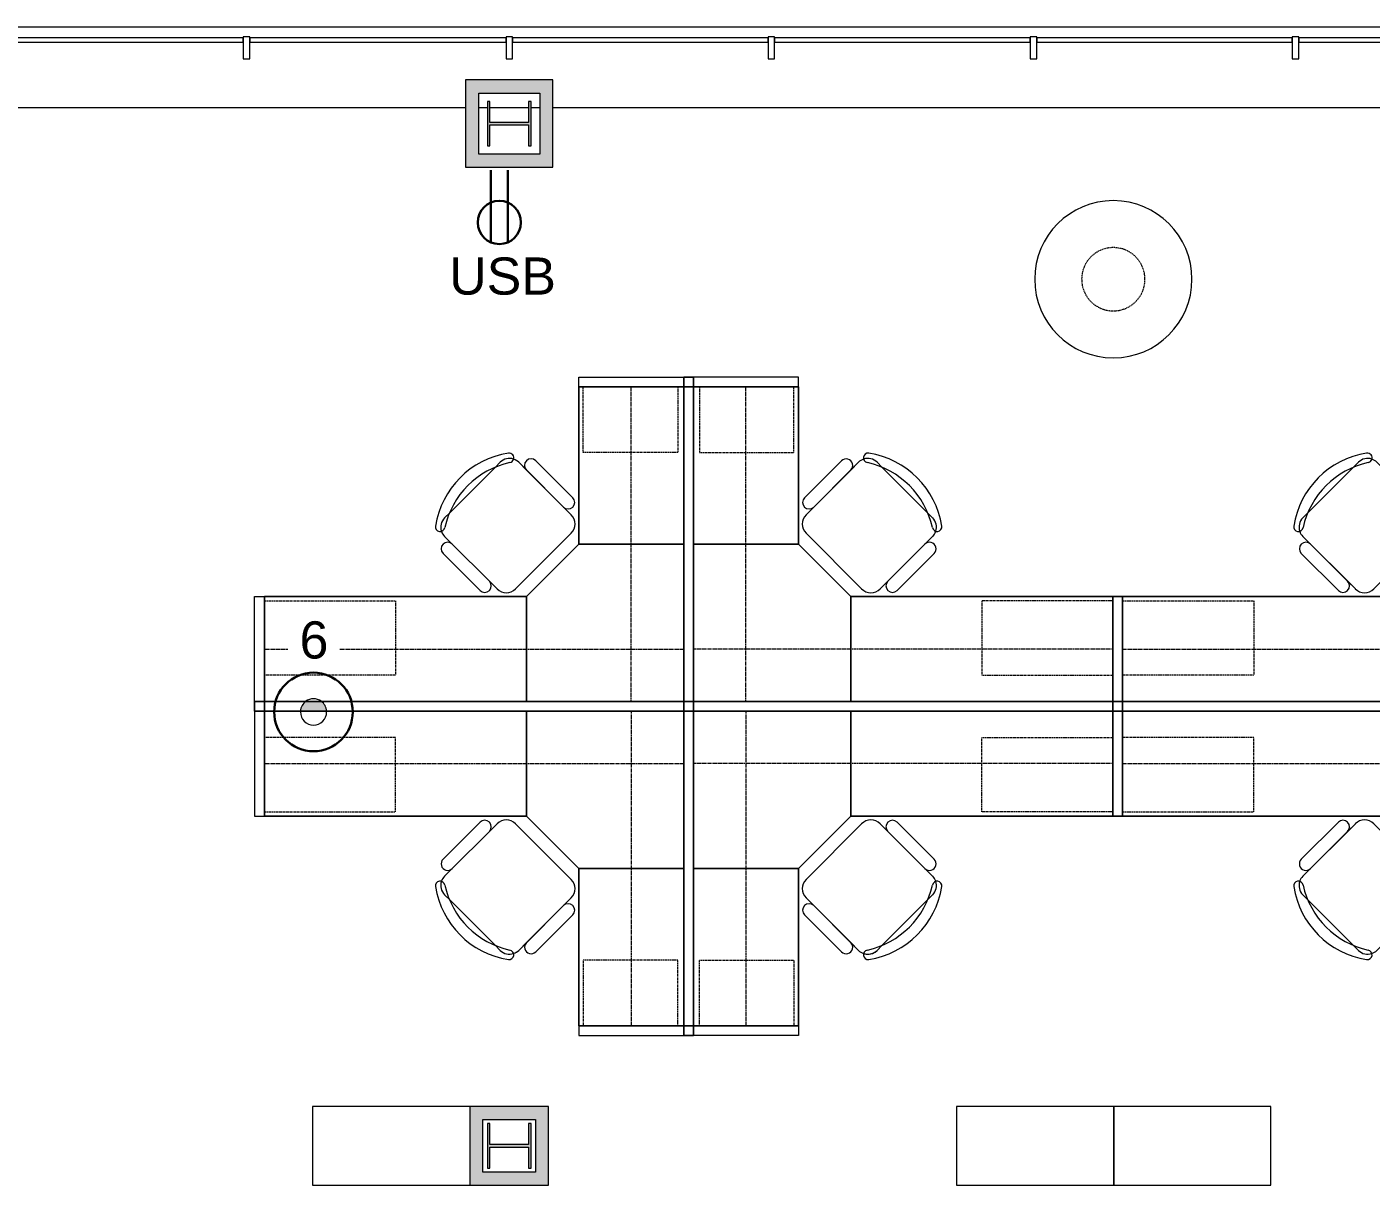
# Model space of a CAD drawing. Header units: inches. Extents: x -1180 to 2011, y -268 to 2143.
# Drawn here: x 552.5 to 860.3, y 1877.4 to 2142.6 of the extents above; entities that cross this region are included whole.
import ezdxf

# ---------------------------------------------------------------- set-up
doc = ezdxf.new("R2010")
doc.units = ezdxf.units.IN
doc.header["$MEASUREMENT"] = 0
for name, pattern in [('Hidden', [0.28125, 0.1875, -0.09375]), ('Hidden2', [0.140625, 0.09375, -0.046875]), ('Steelcase Hidden Line', [0.117188, 0.078125, -0.039062])]:
    doc.linetypes.add(name, pattern=pattern)
for name, color, linetype, lineweight in [('A-ANNO-NOTE', 131, 'Continuous', 13), ('A-DETL-GENF', 92, 'Continuous', 9), ('A-GLAZ-CURT', 52, 'Continuous', 9), ('A-GLAZ-CWMG', 51, 'Continuous', 13), ('A-WALL', 113, 'Continuous', 13), ('A-WALL-PATT', 111, 'Continuous', 13), ('E-ELEC-FIXT', 91, 'Continuous', 9), ('I-FURN', 30, 'Continuous', 9), ('I-FURN-PNLS', 30, 'Continuous', 9), ('I-WALL', 2, 'Continuous', 13), ('S-COLS', 52, 'Continuous', 13)]:
    doc.layers.add(name, color=color, linetype=linetype, lineweight=lineweight)
doc.styles.add('Swis721 Lt BT', font='swissl.ttf', dxfattribs={"height": 8.514638})

# ---------------------------------------------------------------- blocks, each defined once
blk = doc.blocks.new('HP-Bearing Pile-Column - HP10X57-5580024-6TH FLOOR POWER _ SIGNAL')
at = {"layer": 'S-COLS', "lineweight": 9}
blk.add_hatch(color=7, dxfattribs=at).paths.add_polyline_path([(-5.1, 5), (-5.1, 4.435), (-0.2825, 4.435), (-0.2825, -4.435), (-5.1, -4.435), (-5.1, -5), (5.1, -5), (5.1, -4.435), (0.2825, -4.435), (0.2825, 4.435), (5.1, 4.435), (5.1, 5), (-4.9623, 5)], flags=0)
at = {"layer": 'S-COLS', "color": 8, "lineweight": 20}
for p, q in [((5.1, 5), (-5.1, 5)), ((-5.1, 5), (-5.1, 4.435)), ((-5.1, 4.435), (-0.2825, 4.435)), ((-0.2825, 4.435), (-0.2825, -4.435)), ((0.2825, -4.435), (0.2825, 4.435)), ((0.2825, 4.435), (5.1, 4.435)), ((5.1, 4.435), (5.1, 5)), ((-0.2825, -4.435), (-5.1, -4.435)), ((-5.1, -4.435), (-5.1, -5)), ((-5.1, -5), (5.1, -5)), ((5.1, -4.435), (0.2825, -4.435)), ((5.1, -5), (5.1, -4.435))]:
    blk.add_line(p, q, dxfattribs=at)
blk = doc.blocks.new('System Panel - Glazed-4980337-6TH FLOOR POWER _ SIGNAL')
at = {"layer": 'A-GLAZ-CURT', "lineweight": 13}
for p, q in [((29.25, 1.75), (-29.25, 1.75)), ((-29.25, 1.75), (-29.25, 0.75)), ((-29.25, 0.75), (29.25, 0.75)), ((29.25, 0.75), (29.25, 1.75))]:
    blk.add_line(p, q, dxfattribs=at)
blk = doc.blocks.new('System Panel - Glazed-4980343-6TH FLOOR POWER _ SIGNAL')
at = {"layer": 'A-GLAZ-CURT', "lineweight": 13}
for p, q in [((29.34, 1.75), (-29.34, 1.75)), ((-29.34, 1.75), (-29.34, 0.75)), ((-29.34, 0.75), (29.34, 0.75)), ((29.34, 0.75), (29.34, 1.75))]:
    blk.add_line(p, q, dxfattribs=at)
blk = doc.blocks.new('Rectangular Mullion - 1_5_ x 2_5_ rectangular-4980335-6TH FLOOR POWER _ SIGNAL')
at = {"layer": 'A-GLAZ-CWMG', "lineweight": 20}
for p, q in [((-0.75, 3), (0.75, 3)), ((-0.75, -2), (-0.75, 3)), ((0.75, 3), (0.75, -2)), ((0.75, -2), (-0.75, -2))]:
    blk.add_line(p, q, dxfattribs=at)
blk = doc.blocks.new('F-Workstation - Generic Typical - F-Workstation - Generic Typical-V107-6TH FLOOR POWER _ SIGNAL')
at = {"layer": 'I-FURN'}
for p, q in [((25.76, -38.49), (38.49, -25.76)), ((38.49, -25.76), (25.76, -38.49)), ((25.76, -38.49), (38.49, -25.76)), ((42.73, -25.76), (54.75, -37.78)), ((44.5, -27.53), (42.73, -25.76)), ((42.73, -25.76), (44.5, -27.53)), ((44.5, -27.53), (52.98, -36.01)), ((52.98, -36.01), (44.5, -27.53)), ((52.98, -36.01), (44.5, -27.53)), ((44.5, -27.53), (52.98, -36.01)), ((46.62, -25.4), (55.1, -33.89)), ((55.1, -33.89), (46.62, -25.4)), ((46.62, -25.4), (55.1, -33.89)), ((54.75, -37.78), (52.98, -36.01)), ((52.98, -36.01), (54.75, -37.78)), ((37.78, -54.75), (25.76, -42.73)), ((25.76, -42.73), (27.53, -44.5)), ((27.53, -44.5), (25.76, -42.73)), ((53.57, -43.2), (54.75, -42.02)), ((54.75, -42.02), (53.57, -43.2)), ((36.01, -52.98), (27.53, -44.5)), ((27.53, -44.5), (36.01, -52.98)), ((27.53, -44.5), (36.01, -52.98)), ((36.01, -52.98), (27.53, -44.5)), ((53.65, -43.12), (43.12, -53.65)), ((43.2, -53.57), (53.57, -43.2)), ((53.57, -43.2), (43.2, -53.57)), ((33.89, -55.1), (25.4, -46.62)), ((25.4, -46.62), (33.89, -55.1)), ((33.89, -55.1), (25.4, -46.62)), ((36.01, -52.98), (37.78, -54.75)), ((37.78, -54.75), (36.01, -52.98)), ((42.02, -54.75), (43.2, -53.57)), ((43.2, -53.57), (42.02, -54.75))]:
    blk.add_line(p, q, dxfattribs=at)
for centre, radius, start, end in [((40.61, -27.88), 3, 45, 135), ((40.61, -27.88), 3, 45, 135), ((40.61, -27.88), 3, 45, 135), ((45.56, -26.46), 1.5, 45, 225), ((45.56, -26.46), 1.5, 45, 225), ((45.56, -26.46), 1.5, 45, 225), ((54.04, -34.95), 1.5, 225, 45), ((54.04, -34.95), 1.5, 225, 45), ((54.04, -34.95), 1.5, 225, 45), ((27.88, -40.61), 3, 135, 225), ((27.88, -40.61), 3, 135, 225), ((27.88, -40.61), 3, 135, 225), ((35.53, -35.53), 19.64, 282.5758, 347.4242), ((35.53, -35.53), 19.64, 282.5758, 347.4242), ((35.53, -35.53), 19.64, 282.5758, 347.4242), ((55.77, -39.97), 1.08, 351.1745, 171.1745), ((55.77, -39.97), 1.08, 351.1745, 171.1745), ((55.77, -39.97), 1.08, 351.1745, 171.1745), ((52.63, -39.9), 3, 18.7164, 45), ((52.63, -39.9), 3, 18.6047, 45), ((52.63, -39.9), 3, 18.6047, 45), ((52.63, -39.9), 3, 315, 18.6047), ((52.63, -39.9), 3, 315, 18.6047), ((37.07, -37.07), 20, 278.8255, 351.1745), ((37.07, -37.07), 20, 278.8255, 351.1745), ((37.07, -37.07), 20, 278.8255, 351.1745), ((26.46, -45.56), 1.5, 45, 225), ((26.46, -45.56), 1.5, 45, 225), ((26.46, -45.56), 1.5, 45, 225), ((34.95, -54.04), 1.5, 225, 45), ((34.95, -54.04), 1.5, 225, 45), ((34.95, -54.04), 1.5, 225, 45), ((39.9, -52.63), 3, 225, 251.2836), ((39.9, -52.63), 3, 225, 251.3953), ((39.9, -52.63), 3, 225, 251.3953), ((39.97, -55.77), 1.08, 98.8255, 278.8255), ((39.97, -55.77), 1.08, 98.8255, 278.8255), ((39.97, -55.77), 1.08, 98.8255, 278.8255), ((39.9, -52.63), 3, 251.3953, 315), ((39.9, -52.63), 3, 251.3953, 315)]:
    blk.add_arc(centre, radius, start, end, dxfattribs=at)
at = {"layer": 'I-FURN-PNLS'}
for p, q in [((-2.25, 2.25), (-2.25, 0)), ((0, 2.25), (-2.25, 2.25)), ((-2.25, 0), (0, 0)), ((0, 0), (-2.25, 0)), ((-2.25, 0), (-2.25, -96)), ((0, 0), (0, 2.25)), ((72, 2.25), (0, 2.25)), ((0, 2.25), (0, 0)), ((0, 0), (72, 0)), ((0, -96), (0, 0)), ((0, 0), (0, -36)), ((36, 0), (0, 0)), ((0, 0), (0, -36)), ((36, 0), (0, 0)), ((0, 0), (36, 0)), ((0, -36), (0, 0)), ((72, 0), (36, 0)), ((36, 0), (36, -24)), ((36, -24), (36, 0)), ((36, -24), (36, 0)), ((36, 0), (36, -24)), ((72, 0), (36, 0)), ((36, 0), (36, -24)), ((36, -24), (36, 0)), ((36, 0), (72, 0)), ((72, 2.25), (72, 0)), ((74.25, 2.25), (72, 2.25)), ((72, 0), (72, 2.25)), ((72, -24), (72, 0)), ((72, 0), (74.25, 0)), ((74.25, 0), (72, 0)), ((72, 0), (72, -24)), ((72, -24), (72, 0)), ((72, 0), (72, -24)), ((74.25, 0), (74.25, 2.25)), ((74.25, -24), (74.25, 0)), ((24, -36), (36, -24)), ((24, -36), (36, -24)), ((36, -24), (24, -36)), ((36, -24), (72, -24)), ((36, -24), (72, -24)), ((72, -24), (36, -24)), ((57, -24), (72, -24)), ((72, -24), (74.25, -24)), ((24, -36), (0, -36)), ((0, -36), (0, -96)), ((0, -36), (24, -36)), ((0, -36), (24, -36)), ((24, -36), (0, -36)), ((24, -36), (0, -36)), ((0, -36), (0, -96)), ((0, -96), (0, -36)), ((0, -36), (24, -36)), ((24, -96), (24, -36)), ((24, -96), (24, -36)), ((24, -36), (24, -96)), ((24, -96), (24, -66)), ((-2.25, -96), (-2.25, -98.25)), ((0, -96), (-2.25, -96)), ((-2.25, -96), (0, -96)), ((-2.25, -98.25), (0, -98.25)), ((0, -96), (24, -96)), ((0, -98.25), (0, -96)), ((24, -96), (0, -96)), ((0, -96), (0, -98.25)), ((0, -96), (24, -96)), ((24, -96), (0, -96)), ((0, -98.25), (24, -98.25)), ((24, -98.25), (24, -96))]:
    blk.add_line(p, q, dxfattribs=at)
at = {"layer": 'I-FURN-PNLS', "linetype": 'Hidden'}
for p, q in [((12, -96), (12, 0)), ((0, -12), (72, -12))]:
    blk.add_line(p, q, dxfattribs=at)
at = {"layer": 'I-FURN-PNLS', "linetype": 'Hidden2'}
for p, q in [((57, -1.37), (57, -23)), ((72, -1.37), (57, -1.37)), ((72, -23), (72, -1.37)), ((57, -23), (72, -23)), ((23, -66), (6, -66)), ((6, -66), (6, -96)), ((23, -96), (23, -66)), ((6, -96), (23, -96))]:
    blk.add_line(p, q, dxfattribs=at)
blk = doc.blocks.new('F-Workstation - Generic Typical - F-Workstation - Generic Typical-V108-6TH FLOOR POWER _ SIGNAL')
at = {"layer": 'I-FURN'}
for p, q in [((33.89, 55.1), (25.4, 46.62)), ((33.89, 55.1), (25.4, 46.62)), ((25.4, 46.62), (33.89, 55.1)), ((37.78, 54.75), (25.76, 42.73)), ((27.53, 44.5), (36.01, 52.98)), ((36.01, 52.98), (27.53, 44.5)), ((36.01, 52.98), (27.53, 44.5)), ((27.53, 44.5), (36.01, 52.98)), ((37.78, 54.75), (36.01, 52.98)), ((36.01, 52.98), (37.78, 54.75)), ((43.2, 53.57), (42.02, 54.75)), ((42.02, 54.75), (43.2, 53.57)), ((53.65, 43.12), (43.12, 53.65)), ((53.57, 43.2), (43.2, 53.57)), ((43.2, 53.57), (53.57, 43.2)), ((27.53, 44.5), (25.76, 42.73)), ((25.76, 42.73), (27.53, 44.5)), ((54.75, 42.02), (53.57, 43.2)), ((53.57, 43.2), (54.75, 42.02)), ((25.76, 38.49), (38.49, 25.76)), ((25.76, 38.49), (38.49, 25.76)), ((38.49, 25.76), (25.76, 38.49)), ((42.73, 25.76), (54.75, 37.78)), ((52.98, 36.01), (54.75, 37.78)), ((54.75, 37.78), (52.98, 36.01)), ((52.98, 36.01), (44.5, 27.53)), ((44.5, 27.53), (52.98, 36.01)), ((44.5, 27.53), (52.98, 36.01)), ((52.98, 36.01), (44.5, 27.53)), ((46.62, 25.4), (55.1, 33.89)), ((46.62, 25.4), (55.1, 33.89)), ((55.1, 33.89), (46.62, 25.4)), ((42.73, 25.76), (44.5, 27.53)), ((44.5, 27.53), (42.73, 25.76))]:
    blk.add_line(p, q, dxfattribs=at)
for centre, radius, start, end in [((34.95, 54.04), 1.5, 315, 135), ((34.95, 54.04), 1.5, 315, 135), ((34.95, 54.04), 1.5, 315, 135), ((39.9, 52.63), 3, 108.7164, 135), ((39.9, 52.63), 3, 108.6047, 135), ((39.9, 52.63), 3, 108.6047, 135), ((39.97, 55.77), 1.08, 81.1745, 261.1745), ((39.97, 55.77), 1.08, 81.1745, 261.1745), ((39.97, 55.77), 1.08, 81.1745, 261.1745), ((39.9, 52.63), 3, 45, 108.6047), ((39.9, 52.63), 3, 45, 108.6047), ((37.07, 37.07), 20, 8.8255, 81.1745), ((37.07, 37.07), 20, 8.8255, 81.1745), ((37.07, 37.07), 20, 8.8255, 81.1745), ((35.53, 35.53), 19.64, 12.5758, 77.4242), ((35.53, 35.53), 19.64, 12.5758, 77.4242), ((35.53, 35.53), 19.64, 12.5758, 77.4242), ((26.46, 45.56), 1.5, 135, 315), ((26.46, 45.56), 1.5, 135, 315), ((26.46, 45.56), 1.5, 135, 315), ((27.88, 40.61), 3, 135, 225), ((27.88, 40.61), 3, 135, 225), ((27.88, 40.61), 3, 135, 225), ((55.77, 39.97), 1.08, 188.8255, 8.8255), ((55.77, 39.97), 1.08, 188.8255, 8.8255), ((55.77, 39.97), 1.08, 188.8255, 8.8255), ((52.63, 39.9), 3, 341.3953, 45), ((52.63, 39.9), 3, 360, 45), ((52.63, 39.9), 3, 315, 341.2836), ((52.63, 39.9), 3, 315, 341.3953), ((52.63, 39.9), 3, 315, 341.3953), ((52.63, 39.9), 3, 341.3953, 345), ((52.63, 39.9), 3, 345, 360), ((54.04, 34.95), 1.5, 315, 135), ((54.04, 34.95), 1.5, 315, 135), ((54.04, 34.95), 1.5, 315, 135), ((40.61, 27.88), 3, 225, 315), ((40.61, 27.88), 3, 225, 315), ((40.61, 27.88), 3, 225, 315), ((45.56, 26.46), 1.5, 135, 315), ((45.56, 26.46), 1.5, 135, 315), ((45.56, 26.46), 1.5, 135, 315)]:
    blk.add_arc(centre, radius, start, end, dxfattribs=at)
at = {"layer": 'I-FURN-PNLS'}
for p, q in [((-2.25, 96), (-2.25, 98.25)), ((-2.25, 98.25), (0, 98.25)), ((0, 96), (-2.25, 96)), ((-2.25, 96), (0, 96)), ((-2.25, 0), (-2.25, 96)), ((0, 98.25), (0, 96)), ((0, 96), (0, 98.25)), ((0, 98.25), (24, 98.25)), ((0, 36), (0, 96)), ((0, 96), (24, 96)), ((0, 96), (0, 0)), ((24, 96), (0, 96)), ((24, 96), (0, 96)), ((0, 96), (0, 36)), ((0, 36), (0, 96)), ((0, 96), (24, 96)), ((24, 98.25), (24, 96)), ((24, 96), (24, 36)), ((24, 96), (24, 66)), ((24, 36), (24, 96)), ((24, 96), (24, 36)), ((24, 36), (0, 36)), ((0, 0), (0, 36)), ((0, 36), (24, 36)), ((24, 36), (0, 36)), ((0, 36), (0, 0)), ((0, 0), (0, 36)), ((0, 36), (24, 36)), ((0, 36), (24, 36)), ((24, 36), (0, 36)), ((24, 36), (36, 24)), ((36, 24), (24, 36)), ((24, 36), (36, 24)), ((36, 0), (36, 24)), ((36, 24), (72, 24)), ((36, 24), (36, 0)), ((36, 0), (36, 24)), ((36, 24), (36, 0)), ((72, 24), (36, 24)), ((36, 24), (36, 0)), ((36, 0), (36, 24)), ((36, 24), (72, 24)), ((57, 24), (72, 24)), ((72, 24), (72, 0)), ((72, 24), (74.25, 24)), ((72, 0), (72, 24)), ((72, 0), (72, 24)), ((72, 24), (72, 0)), ((74.25, 24), (74.25, 0)), ((-2.25, -2.25), (-2.25, 0)), ((-2.25, 0), (0, 0)), ((0, 0), (-2.25, 0)), ((0, -2.25), (-2.25, -2.25)), ((0, 0), (0, -2.25)), ((0, -2.25), (0, 0)), ((0, 0), (72, 0)), ((36, 0), (0, 0)), ((0, 0), (36, 0)), ((36, 0), (0, 0)), ((72, -2.25), (0, -2.25)), ((72, 0), (36, 0)), ((36, 0), (72, 0)), ((72, 0), (36, 0)), ((72, -2.25), (72, 0)), ((72, 0), (74.25, 0)), ((72, 0), (72, -2.25)), ((74.25, 0), (72, 0)), ((74.25, -2.25), (72, -2.25)), ((74.25, 0), (74.25, -2.25))]:
    blk.add_line(p, q, dxfattribs=at)
at = {"layer": 'I-FURN-PNLS', "linetype": 'Hidden2'}
for p, q in [((6, 96), (23, 96)), ((6, 66), (6, 96)), ((23, 96), (23, 66)), ((23, 66), (6, 66)), ((57, 1.37), (57, 23)), ((57, 23), (72, 23)), ((72, 23), (72, 1.37)), ((72, 1.37), (57, 1.37))]:
    blk.add_line(p, q, dxfattribs=at)
at = {"layer": 'I-FURN-PNLS', "linetype": 'Hidden'}
for p, q in [((12, 96), (12, 0)), ((0, 12), (72, 12))]:
    blk.add_line(p, q, dxfattribs=at)
blk = doc.blocks.new('F-Workstation - Generic Typical - F-Workstation - Generic Typical-V105-6TH FLOOR POWER _ SIGNAL')
at = {"layer": 'I-FURN'}
for p, q in [((33.89, 55.1), (25.4, 46.62)), ((33.89, 55.1), (25.4, 46.62)), ((25.4, 46.62), (33.89, 55.1)), ((37.78, 54.75), (25.76, 42.73)), ((27.53, 44.5), (36.01, 52.98)), ((36.01, 52.98), (27.53, 44.5)), ((36.01, 52.98), (27.53, 44.5)), ((27.53, 44.5), (36.01, 52.98)), ((37.78, 54.75), (36.01, 52.98)), ((36.01, 52.98), (37.78, 54.75)), ((43.2, 53.57), (42.02, 54.75)), ((42.02, 54.75), (43.2, 53.57)), ((53.65, 43.12), (43.12, 53.65)), ((53.57, 43.2), (43.2, 53.57)), ((43.2, 53.57), (53.57, 43.2)), ((27.53, 44.5), (25.76, 42.73)), ((25.76, 42.73), (27.53, 44.5)), ((54.75, 42.02), (53.57, 43.2)), ((53.57, 43.2), (54.75, 42.02)), ((25.76, 38.49), (38.49, 25.76)), ((25.76, 38.49), (38.49, 25.76)), ((38.49, 25.76), (25.76, 38.49)), ((42.73, 25.76), (54.75, 37.78)), ((52.98, 36.01), (54.75, 37.78)), ((54.75, 37.78), (52.98, 36.01)), ((52.98, 36.01), (44.5, 27.53)), ((44.5, 27.53), (52.98, 36.01)), ((44.5, 27.53), (52.98, 36.01)), ((52.98, 36.01), (44.5, 27.53)), ((46.62, 25.4), (55.1, 33.89)), ((46.62, 25.4), (55.1, 33.89)), ((55.1, 33.89), (46.62, 25.4)), ((42.73, 25.76), (44.5, 27.53)), ((44.5, 27.53), (42.73, 25.76))]:
    blk.add_line(p, q, dxfattribs=at)
for centre, radius, start, end in [((34.95, 54.04), 1.5, 315, 135), ((34.95, 54.04), 1.5, 315, 135), ((34.95, 54.04), 1.5, 315, 135), ((39.9, 52.63), 3, 108.7164, 135), ((39.9, 52.63), 3, 108.6047, 135), ((39.9, 52.63), 3, 108.6047, 135), ((39.97, 55.77), 1.08, 81.1745, 261.1745), ((39.97, 55.77), 1.08, 81.1745, 261.1745), ((39.97, 55.77), 1.08, 81.1745, 261.1745), ((39.9, 52.63), 3, 45, 108.6047), ((39.9, 52.63), 3, 45, 108.6047), ((37.07, 37.07), 20, 8.8255, 81.1745), ((37.07, 37.07), 20, 8.8255, 81.1745), ((37.07, 37.07), 20, 8.8255, 81.1745), ((35.53, 35.53), 19.64, 12.5758, 77.4242), ((35.53, 35.53), 19.64, 12.5758, 77.4242), ((35.53, 35.53), 19.64, 12.5758, 77.4242), ((26.46, 45.56), 1.5, 135, 315), ((26.46, 45.56), 1.5, 135, 315), ((26.46, 45.56), 1.5, 135, 315), ((27.88, 40.61), 3, 135, 225), ((27.88, 40.61), 3, 135, 225), ((27.88, 40.61), 3, 135, 225), ((55.77, 39.97), 1.08, 188.8255, 8.8255), ((55.77, 39.97), 1.08, 188.8255, 8.8255), ((55.77, 39.97), 1.08, 188.8255, 8.8255), ((52.63, 39.9), 3, 341.3953, 45), ((52.63, 39.9), 3, 341.3953, 45), ((52.63, 39.9), 3, 315, 341.2836), ((52.63, 39.9), 3, 315, 341.3953), ((52.63, 39.9), 3, 315, 341.3953), ((54.04, 34.95), 1.5, 315, 135), ((54.04, 34.95), 1.5, 315, 135), ((54.04, 34.95), 1.5, 315, 135), ((40.61, 27.88), 3, 225, 315), ((40.61, 27.88), 3, 225, 315), ((40.61, 27.88), 3, 225, 315), ((45.56, 26.46), 1.5, 135, 315), ((45.56, 26.46), 1.5, 135, 315), ((45.56, 26.46), 1.5, 135, 315)]:
    blk.add_arc(centre, radius, start, end, dxfattribs=at)
at = {"layer": 'I-FURN-PNLS'}
for p, q in [((-2.25, 96), (-2.25, 98.25)), ((-2.25, 98.25), (0, 98.25)), ((0, 96), (-2.25, 96)), ((-2.25, 96), (0, 96)), ((-2.25, 0), (-2.25, 96)), ((0, 98.25), (0, 96)), ((0, 96), (0, 98.25)), ((0, 98.25), (24, 98.25)), ((0, 36), (0, 96)), ((0, 96), (24, 96)), ((0, 96), (0, 0)), ((24, 96), (0, 96)), ((24, 96), (0, 96)), ((0, 96), (0, 36)), ((0, 36), (0, 96)), ((0, 96), (24, 96)), ((24, 98.25), (24, 96)), ((24, 96), (24, 36)), ((24, 96), (24, 66)), ((24, 36), (24, 96)), ((24, 96), (24, 36)), ((24, 36), (0, 36)), ((0, 0), (0, 36)), ((0, 36), (24, 36)), ((24, 36), (0, 36)), ((0, 36), (0, 0)), ((0, 0), (0, 36)), ((0, 36), (24, 36)), ((0, 36), (24, 36)), ((24, 36), (0, 36)), ((24, 36), (36, 24)), ((36, 24), (24, 36)), ((24, 36), (36, 24)), ((36, 0), (36, 24)), ((36, 24), (72, 24)), ((36, 24), (36, 0)), ((36, 0), (36, 24)), ((36, 24), (36, 0)), ((72, 24), (36, 24)), ((36, 24), (36, 0)), ((36, 0), (36, 24)), ((36, 24), (72, 24)), ((57, 24), (72, 24)), ((72, 24), (72, 0)), ((72, 24), (74.25, 24)), ((72, 0), (72, 24)), ((72, 0), (72, 24)), ((72, 24), (72, 0)), ((74.25, 24), (74.25, 0)), ((-2.25, -2.25), (-2.25, 0)), ((-2.25, 0), (0, 0)), ((0, 0), (-2.25, 0)), ((0, -2.25), (-2.25, -2.25)), ((0, 0), (0, -2.25)), ((0, -2.25), (0, 0)), ((0, 0), (72, 0)), ((36, 0), (0, 0)), ((0, 0), (36, 0)), ((36, 0), (0, 0)), ((72, -2.25), (0, -2.25)), ((72, 0), (36, 0)), ((36, 0), (72, 0)), ((72, 0), (36, 0)), ((72, -2.25), (72, 0)), ((72, 0), (74.25, 0)), ((72, 0), (72, -2.25)), ((74.25, 0), (72, 0)), ((74.25, -2.25), (72, -2.25)), ((74.25, 0), (74.25, -2.25))]:
    blk.add_line(p, q, dxfattribs=at)
at = {"layer": 'I-FURN-PNLS', "linetype": 'Hidden2'}
for p, q in [((6, 96), (23, 96)), ((6, 66), (6, 96)), ((23, 96), (23, 66)), ((23, 66), (6, 66)), ((57, 1.37), (57, 23)), ((57, 23), (72, 23)), ((72, 23), (72, 1.37)), ((72, 1.37), (57, 1.37))]:
    blk.add_line(p, q, dxfattribs=at)
at = {"layer": 'I-FURN-PNLS', "linetype": 'Hidden'}
for p, q in [((12, 96), (12, 0)), ((0, 12), (72, 12))]:
    blk.add_line(p, q, dxfattribs=at)
blk = doc.blocks.new('F-Workstation - Generic Typical - F-Workstation - Generic Typical-V93-6TH FLOOR POWER _ SIGNAL')
at = {"layer": 'I-FURN'}
for p, q in [((25.76, -38.49), (38.49, -25.76)), ((38.49, -25.76), (25.76, -38.49)), ((25.76, -38.49), (38.49, -25.76)), ((42.73, -25.76), (54.75, -37.78)), ((44.5, -27.53), (42.73, -25.76)), ((42.73, -25.76), (44.5, -27.53)), ((44.5, -27.53), (52.98, -36.01)), ((52.98, -36.01), (44.5, -27.53)), ((52.98, -36.01), (44.5, -27.53)), ((44.5, -27.53), (52.98, -36.01)), ((46.62, -25.4), (55.1, -33.89)), ((55.1, -33.89), (46.62, -25.4)), ((46.62, -25.4), (55.1, -33.89)), ((54.75, -37.78), (52.98, -36.01)), ((52.98, -36.01), (54.75, -37.78)), ((37.78, -54.75), (25.76, -42.73)), ((25.76, -42.73), (27.53, -44.5)), ((27.53, -44.5), (25.76, -42.73)), ((53.57, -43.2), (54.75, -42.02)), ((54.75, -42.02), (53.57, -43.2)), ((36.01, -52.98), (27.53, -44.5)), ((27.53, -44.5), (36.01, -52.98)), ((27.53, -44.5), (36.01, -52.98)), ((36.01, -52.98), (27.53, -44.5)), ((53.65, -43.12), (43.12, -53.65)), ((43.2, -53.57), (53.57, -43.2)), ((53.57, -43.2), (43.2, -53.57)), ((33.89, -55.1), (25.4, -46.62)), ((25.4, -46.62), (33.89, -55.1)), ((33.89, -55.1), (25.4, -46.62)), ((36.01, -52.98), (37.78, -54.75)), ((37.78, -54.75), (36.01, -52.98)), ((42.02, -54.75), (43.2, -53.57)), ((43.2, -53.57), (42.02, -54.75))]:
    blk.add_line(p, q, dxfattribs=at)
for centre, radius, start, end in [((40.61, -27.88), 3, 45, 135), ((40.61, -27.88), 3, 45, 135), ((40.61, -27.88), 3, 45, 135), ((45.56, -26.46), 1.5, 45, 225), ((45.56, -26.46), 1.5, 45, 225), ((45.56, -26.46), 1.5, 45, 225), ((54.04, -34.95), 1.5, 225, 45), ((54.04, -34.95), 1.5, 225, 45), ((54.04, -34.95), 1.5, 225, 45), ((27.88, -40.61), 3, 135, 225), ((27.88, -40.61), 3, 135, 225), ((27.88, -40.61), 3, 135, 225), ((35.53, -35.53), 19.64, 282.5758, 347.4242), ((35.53, -35.53), 19.64, 282.5758, 347.4242), ((35.53, -35.53), 19.64, 282.5758, 347.4242), ((55.77, -39.97), 1.08, 351.1745, 171.1745), ((55.77, -39.97), 1.08, 351.1745, 171.1745), ((55.77, -39.97), 1.08, 351.1745, 171.1745), ((52.63, -39.9), 3, 18.7164, 45), ((52.63, -39.9), 3, 18.6047, 45), ((52.63, -39.9), 3, 18.6047, 45), ((52.63, -39.9), 3, 315, 18.6047), ((52.63, -39.9), 3, 315, 18.6047), ((37.07, -37.07), 20, 278.8255, 351.1745), ((37.07, -37.07), 20, 278.8255, 351.1745), ((37.07, -37.07), 20, 278.8255, 351.1745), ((26.46, -45.56), 1.5, 45, 225), ((26.46, -45.56), 1.5, 45, 225), ((26.46, -45.56), 1.5, 45, 225), ((34.95, -54.04), 1.5, 225, 45), ((34.95, -54.04), 1.5, 225, 45), ((34.95, -54.04), 1.5, 225, 45), ((39.9, -52.63), 3, 225, 251.2836), ((39.9, -52.63), 3, 225, 251.3953), ((39.9, -52.63), 3, 225, 251.3953), ((39.97, -55.77), 1.08, 98.8255, 278.8255), ((39.97, -55.77), 1.08, 98.8255, 278.8255), ((39.97, -55.77), 1.08, 98.8255, 278.8255), ((39.9, -52.63), 3, 251.3953, 315), ((39.9, -52.63), 3, 251.3953, 315)]:
    blk.add_arc(centre, radius, start, end, dxfattribs=at)
at = {"layer": 'I-FURN-PNLS'}
for p, q in [((-2.25, 2.25), (-2.25, 0)), ((0, 2.25), (-2.25, 2.25)), ((-2.25, 0), (0, 0)), ((0, 0), (-2.25, 0)), ((-2.25, 0), (-2.25, -96)), ((0, 0), (0, 2.25)), ((72, 2.25), (0, 2.25)), ((0, 2.25), (0, 0)), ((0, 0), (72, 0)), ((0, -96), (0, 0)), ((0, 0), (0, -36)), ((36, 0), (0, 0)), ((0, 0), (0, -36)), ((36, 0), (0, 0)), ((0, 0), (36, 0)), ((0, -36), (0, 0)), ((72, 0), (36, 0)), ((36, 0), (36, -24)), ((36, -24), (36, 0)), ((36, -24), (36, 0)), ((36, 0), (36, -24)), ((72, 0), (36, 0)), ((36, 0), (36, -24)), ((36, -24), (36, 0)), ((36, 0), (72, 0)), ((72, 2.25), (72, 0)), ((74.25, 2.25), (72, 2.25)), ((72, 0), (72, 2.25)), ((72, -24), (72, 0)), ((72, 0), (74.25, 0)), ((74.25, 0), (72, 0)), ((72, 0), (72, -24)), ((72, -24), (72, 0)), ((72, 0), (72, -24)), ((74.25, 0), (74.25, 2.25)), ((74.25, -24), (74.25, 0)), ((24, -36), (36, -24)), ((24, -36), (36, -24)), ((36, -24), (24, -36)), ((36, -24), (72, -24)), ((36, -24), (72, -24)), ((72, -24), (36, -24)), ((57, -24), (72, -24)), ((72, -24), (74.25, -24)), ((24, -36), (0, -36)), ((0, -36), (0, -96)), ((0, -36), (24, -36)), ((0, -36), (24, -36)), ((24, -36), (0, -36)), ((24, -36), (0, -36)), ((0, -36), (0, -96)), ((0, -96), (0, -36)), ((0, -36), (24, -36)), ((24, -96), (24, -36)), ((24, -96), (24, -36)), ((24, -36), (24, -96)), ((24, -96), (24, -66)), ((-2.25, -96), (-2.25, -98.25)), ((0, -96), (-2.25, -96)), ((-2.25, -96), (0, -96)), ((-2.25, -98.25), (0, -98.25)), ((0, -96), (24, -96)), ((0, -98.25), (0, -96)), ((24, -96), (0, -96)), ((0, -96), (0, -98.25)), ((0, -96), (24, -96)), ((24, -96), (0, -96)), ((0, -98.25), (24, -98.25)), ((24, -98.25), (24, -96))]:
    blk.add_line(p, q, dxfattribs=at)
at = {"layer": 'I-FURN-PNLS', "linetype": 'Hidden'}
for p, q in [((12, -96), (12, 0)), ((0, -12), (72, -12))]:
    blk.add_line(p, q, dxfattribs=at)
at = {"layer": 'I-FURN-PNLS', "linetype": 'Hidden2'}
for p, q in [((57, -1.37), (57, -23)), ((72, -1.37), (57, -1.37)), ((72, -23), (72, -1.37)), ((57, -23), (72, -23)), ((23, -66), (6, -66)), ((6, -66), (6, -96)), ((23, -96), (23, -66)), ((6, -96), (23, -96))]:
    blk.add_line(p, q, dxfattribs=at)
blk = doc.blocks.new('F-Workstation - Generic Typical - F-Workstation - Generic Typical-V96-6TH FLOOR POWER _ SIGNAL')
at = {"layer": 'I-FURN'}
for p, q in [((33.89, 55.1), (25.4, 46.62)), ((33.89, 55.1), (25.4, 46.62)), ((25.4, 46.62), (33.89, 55.1)), ((37.78, 54.75), (25.76, 42.73)), ((27.53, 44.5), (36.01, 52.98)), ((36.01, 52.98), (27.53, 44.5)), ((36.01, 52.98), (27.53, 44.5)), ((27.53, 44.5), (36.01, 52.98)), ((37.78, 54.75), (36.01, 52.98)), ((36.01, 52.98), (37.78, 54.75)), ((43.2, 53.57), (42.02, 54.75)), ((42.02, 54.75), (43.2, 53.57)), ((53.65, 43.12), (43.12, 53.65)), ((53.57, 43.2), (43.2, 53.57)), ((43.2, 53.57), (53.57, 43.2)), ((27.53, 44.5), (25.76, 42.73)), ((25.76, 42.73), (27.53, 44.5)), ((54.75, 42.02), (53.57, 43.2)), ((53.57, 43.2), (54.75, 42.02)), ((25.76, 38.49), (38.49, 25.76)), ((25.76, 38.49), (38.49, 25.76)), ((38.49, 25.76), (25.76, 38.49)), ((42.73, 25.76), (54.75, 37.78)), ((52.98, 36.01), (54.75, 37.78)), ((54.75, 37.78), (52.98, 36.01)), ((52.98, 36.01), (44.5, 27.53)), ((44.5, 27.53), (52.98, 36.01)), ((44.5, 27.53), (52.98, 36.01)), ((52.98, 36.01), (44.5, 27.53)), ((46.62, 25.4), (55.1, 33.89)), ((46.62, 25.4), (55.1, 33.89)), ((55.1, 33.89), (46.62, 25.4)), ((42.73, 25.76), (44.5, 27.53)), ((44.5, 27.53), (42.73, 25.76))]:
    blk.add_line(p, q, dxfattribs=at)
for centre, radius, start, end in [((34.95, 54.04), 1.5, 315, 135), ((34.95, 54.04), 1.5, 315, 135), ((34.95, 54.04), 1.5, 315, 135), ((39.9, 52.63), 3, 108.7164, 135), ((39.9, 52.63), 3, 108.6047, 135), ((39.9, 52.63), 3, 108.6047, 135), ((39.97, 55.77), 1.08, 81.1745, 261.1745), ((39.97, 55.77), 1.08, 81.1745, 261.1745), ((39.97, 55.77), 1.08, 81.1745, 261.1745), ((39.9, 52.63), 3, 45, 108.6047), ((39.9, 52.63), 3, 45, 108.6047), ((37.07, 37.07), 20, 8.8255, 81.1745), ((37.07, 37.07), 20, 8.8255, 81.1745), ((37.07, 37.07), 20, 8.8255, 81.1745), ((35.53, 35.53), 19.64, 12.5758, 77.4242), ((35.53, 35.53), 19.64, 12.5758, 77.4242), ((35.53, 35.53), 19.64, 12.5758, 77.4242), ((26.46, 45.56), 1.5, 135, 315), ((26.46, 45.56), 1.5, 135, 315), ((26.46, 45.56), 1.5, 135, 315), ((27.88, 40.61), 3, 135, 225), ((27.88, 40.61), 3, 135, 225), ((27.88, 40.61), 3, 135, 225), ((55.77, 39.97), 1.08, 188.8255, 8.8255), ((55.77, 39.97), 1.08, 188.8255, 8.8255), ((55.77, 39.97), 1.08, 188.8255, 8.8255), ((52.63, 39.9), 3, 341.3953, 45), ((52.63, 39.9), 3, 341.3953, 45), ((52.63, 39.9), 3, 315, 341.2836), ((52.63, 39.9), 3, 315, 341.3953), ((52.63, 39.9), 3, 315, 341.3953), ((54.04, 34.95), 1.5, 315, 135), ((54.04, 34.95), 1.5, 315, 135), ((54.04, 34.95), 1.5, 315, 135), ((40.61, 27.88), 3, 225, 315), ((40.61, 27.88), 3, 225, 315), ((40.61, 27.88), 3, 225, 315), ((45.56, 26.46), 1.5, 135, 315), ((45.56, 26.46), 1.5, 135, 315), ((45.56, 26.46), 1.5, 135, 315)]:
    blk.add_arc(centre, radius, start, end, dxfattribs=at)
at = {"layer": 'I-FURN-PNLS'}
for p, q in [((-2.25, 96), (-2.25, 98.25)), ((-2.25, 98.25), (0, 98.25)), ((0, 96), (-2.25, 96)), ((-2.25, 96), (0, 96)), ((-2.25, 0), (-2.25, 96)), ((0, 98.25), (0, 96)), ((0, 96), (0, 98.25)), ((0, 98.25), (24, 98.25)), ((0, 36), (0, 96)), ((0, 96), (24, 96)), ((0, 96), (0, 0)), ((24, 96), (0, 96)), ((24, 96), (0, 96)), ((0, 96), (0, 36)), ((0, 36), (0, 96)), ((0, 96), (24, 96)), ((24, 98.25), (24, 96)), ((24, 96), (24, 36)), ((24, 96), (24, 66)), ((24, 36), (24, 96)), ((24, 96), (24, 36)), ((24, 36), (0, 36)), ((0, 0), (0, 36)), ((0, 36), (24, 36)), ((24, 36), (0, 36)), ((0, 36), (0, 0)), ((0, 0), (0, 36)), ((0, 36), (24, 36)), ((0, 36), (24, 36)), ((24, 36), (0, 36)), ((24, 36), (36, 24)), ((36, 24), (24, 36)), ((24, 36), (36, 24)), ((36, 0), (36, 24)), ((36, 24), (72, 24)), ((36, 24), (36, 0)), ((36, 0), (36, 24)), ((36, 24), (36, 0)), ((72, 24), (36, 24)), ((36, 24), (36, 0)), ((36, 0), (36, 24)), ((36, 24), (72, 24)), ((57, 24), (72, 24)), ((72, 24), (72, 0)), ((72, 24), (74.25, 24)), ((72, 0), (72, 24)), ((72, 0), (72, 24)), ((72, 24), (72, 0)), ((74.25, 24), (74.25, 0)), ((-2.25, -2.25), (-2.25, 0)), ((-2.25, 0), (0, 0)), ((0, 0), (-2.25, 0)), ((0, -2.25), (-2.25, -2.25)), ((0, 0), (0, -2.25)), ((0, -2.25), (0, 0)), ((0, 0), (72, 0)), ((36, 0), (0, 0)), ((0, 0), (36, 0)), ((36, 0), (0, 0)), ((72, -2.25), (0, -2.25)), ((72, 0), (36, 0)), ((36, 0), (72, 0)), ((72, 0), (36, 0)), ((72, -2.25), (72, 0)), ((72, 0), (74.25, 0)), ((72, 0), (72, -2.25)), ((74.25, 0), (72, 0)), ((74.25, -2.25), (72, -2.25)), ((74.25, 0), (74.25, -2.25))]:
    blk.add_line(p, q, dxfattribs=at)
at = {"layer": 'I-FURN-PNLS', "linetype": 'Hidden2'}
for p, q in [((6, 96), (23, 96)), ((6, 66), (6, 96)), ((23, 96), (23, 66)), ((23, 66), (6, 66)), ((57, 1.37), (57, 23)), ((57, 23), (72, 23)), ((72, 23), (72, 1.37)), ((72, 1.37), (57, 1.37))]:
    blk.add_line(p, q, dxfattribs=at)
at = {"layer": 'I-FURN-PNLS', "linetype": 'Hidden'}
for p, q in [((12, 96), (12, 0)), ((0, 12), (72, 12))]:
    blk.add_line(p, q, dxfattribs=at)
blk = doc.blocks.new('PS - System Furniture Poke-Thru - 120V-V122-6TH FLOOR POWER _ SIGNAL')
at = {"layer": 'E-ELEC-FIXT'}
blk.add_hatch(color=256, dxfattribs=at).paths.add_polyline_path([(2.73, 0.17), (2.98, 0.17), (2.9, 0.78), (2.6, 1.5), (2.12, 2.12), (1.74, 2.42), (-1.74, 2.42), (-2.12, 2.12), (-2.6, 1.5), (-2.9, 0.78), (-2.98, 0.17), (0.62, 0.17)], flags=0)
at = {"layer": 'A-DETL-GENF'}
for start, end in [(125.7399, 176.8001), (176.8001, 180), (180, 360), (54.2601, 125.7399), (3.1999, 54.2601), (360, 3.1999)]:
    blk.add_arc((0, 0), 3, start, end, dxfattribs=at)
blk = doc.blocks.new('F-Lateral File - 2 Drawers x 18_D x 36_W-5221991-6TH FLOOR POWER _ SIGNAL')
at = {"layer": 'I-FURN-PNLS'}
for p, q in [((16.8, 8.2), (-19.2, 8.2)), ((-19.2, 8.2), (-19.2, -9.8)), ((16.8, -9.8), (16.8, 8.2)), ((-19.2, -9.8), (16.8, -9.8))]:
    blk.add_line(p, q, dxfattribs=at)
blk = doc.blocks.new('F-Lateral File - 2 Drawers x 18_D x 36_W-V126-6TH FLOOR POWER _ SIGNAL')
at = {"layer": 'I-FURN-PNLS'}
for p, q in [((16.8, 8.2), (-19.2, 8.2)), ((16.8, -9.8), (16.8, 8.2)), ((-19.2, -9.8), (16.8, -9.8))]:
    blk.add_line(p, q, dxfattribs=at)
blk = doc.blocks.new('Steelcase Coalesse - Host - Table - Round - 36_-5503981-6TH FLOOR POWER _ SIGNAL')
at = {"layer": 'I-FURN'}
for start, end in [(360, 180), (180, 0)]:
    blk.add_arc((-26.14, -21.68), 18, start, end, dxfattribs=at)
at = {"layer": 'I-FURN', "linetype": 'Steelcase Hidden Line'}
for start, end in [(0, 180), (180, 360)]:
    blk.add_arc((-26.14, -21.68), 7.25, start, end, dxfattribs=at)

msp = doc.modelspace()

# ---------------------------------------------------------------- hatches: boundary and pattern name
at = {"layer": 'A-WALL-PATT', "lineweight": 9}
for points in [[(655.97, 2110.46), (655.97, 2130.46), (652.97, 2130.46), (652.97, 2110.46)], [(663.72, 2127.46), (672.97, 2127.46), (672.97, 2130.46), (655.97, 2130.46), (655.97, 2127.46), (662.22, 2127.46)], [(672.97, 2110.46), (672.97, 2127.46), (669.97, 2127.46), (669.97, 2110.46)], [(655.97, 2110.46), (669.97, 2110.46), (669.97, 2113.46), (655.97, 2113.46)], [(653.94, 1877.42), (656.94, 1877.42), (656.94, 1895.42), (653.94, 1895.42)], [(668.94, 1892.42), (671.94, 1892.42), (671.94, 1895.42), (656.94, 1895.42), (656.94, 1892.42)], [(668.94, 1877.42), (671.94, 1877.42), (671.94, 1892.42), (668.94, 1892.42), (668.94, 1880.42)], [(668.94, 1877.42), (668.94, 1880.42), (656.94, 1880.42), (656.94, 1877.42)]]:
    msp.add_hatch(color=7, dxfattribs=at).paths.add_polyline_path(points, flags=0)

# ---------------------------------------------------------------- linework, layer by layer
at = {"layer": 'A-ANNO-NOTE', "lineweight": 30}
for p, q in [((658.78, 2109.81), (658.78, 2093.28)), ((662.61, 2109.81), (662.61, 2093.28))]:
    msp.add_line(p, q, dxfattribs=at)
for centre, radius in [((660.69, 2097.84), 4.95), ((618.14, 1985.76), 9)]:
    msp.add_circle(centre, radius, dxfattribs=at)
at = {"layer": 'A-WALL', "lineweight": 9}
for p, q in [((-957.72, 2142.61), (1201.64, 2142.61)), ((652.97, 2124.11), (544.67, 2124.11)), ((657.97, 2124.11), (655.97, 2124.11)), ((667.41, 2124.11), (658.54, 2124.11)), ((669.97, 2124.11), (667.97, 2124.11)), ((1013.15, 2124.11), (672.97, 2124.11))]:
    msp.add_line(p, q, dxfattribs=at)
at = {"layer": 'I-WALL', "color": 8, "lineweight": 20}
for p, q in [((652.97, 2130.46), (652.97, 2110.46)), ((672.97, 2130.46), (652.97, 2130.46)), ((672.97, 2110.46), (672.97, 2130.46)), ((655.97, 2113.46), (655.97, 2127.46)), ((655.97, 2127.46), (669.97, 2127.46)), ((669.97, 2127.46), (669.97, 2113.46)), ((669.97, 2113.46), (655.97, 2113.46)), ((652.97, 2110.46), (672.97, 2110.46)), ((653.94, 1895.42), (653.94, 1877.42)), ((671.94, 1895.42), (653.94, 1895.42)), ((671.94, 1877.42), (671.94, 1895.42)), ((656.94, 1880.42), (656.94, 1892.42)), ((656.94, 1892.42), (668.94, 1892.42)), ((668.94, 1892.42), (668.94, 1880.42)), ((668.94, 1880.42), (656.94, 1880.42)), ((653.94, 1877.42), (671.94, 1877.42))]:
    msp.add_line(p, q, dxfattribs=at)

# ---------------------------------------------------------------- block references
at = {"layer": 'A-GLAZ-CURT'}
for name, p in [('System Panel - Glazed-4980337-6TH FLOOR POWER _ SIGNAL', (572.8, 2138.33)), ('System Panel - Glazed-4980343-6TH FLOOR POWER _ SIGNAL', (632.89, 2138.33)), ('System Panel - Glazed-4980337-6TH FLOOR POWER _ SIGNAL', (692.97, 2138.33)), ('System Panel - Glazed-4980337-6TH FLOOR POWER _ SIGNAL', (752.97, 2138.33)), ('System Panel - Glazed-4980337-6TH FLOOR POWER _ SIGNAL', (812.97, 2138.33)), ('System Panel - Glazed-4980337-6TH FLOOR POWER _ SIGNAL', (872.97, 2138.33))]:
    msp.add_blockref(name, p, dxfattribs=at)
at = {"layer": 'A-GLAZ-CWMG', "lineweight": 9, "extrusion": (0, 0, -1), "rotation": 180}
for p in [(-602.8, 2138.33), (-662.97, 2138.33), (-722.97, 2138.33), (-782.97, 2138.33), (-842.97, 2138.33)]:
    msp.add_blockref('Rectangular Mullion - 1_5_ x 2_5_ rectangular-4980335-6TH FLOOR POWER _ SIGNAL', p, dxfattribs=at)
at = {"layer": 'E-ELEC-FIXT'}
msp.add_blockref('PS - System Furniture Poke-Thru - 120V-V122-6TH FLOOR POWER _ SIGNAL', (618.15, 1985.76), dxfattribs=at)
at = {"layer": 'I-FURN'}
msp.add_blockref('Steelcase Coalesse - Host - Table - Round - 36_-5503981-6TH FLOOR POWER _ SIGNAL', (827.4, 2106.51), dxfattribs=at)
at = {"layer": 'I-FURN-PNLS'}
for name, p, rotation in [('F-Workstation - Generic Typical - F-Workstation - Generic Typical-V105-6TH FLOOR POWER _ SIGNAL', (702.9, 1988.17), 89.99999999999957), ('F-Workstation - Generic Typical - F-Workstation - Generic Typical-V93-6TH FLOOR POWER _ SIGNAL', (705.15, 1988.17), 89.9999999999981), ('F-Workstation - Generic Typical - F-Workstation - Generic Typical-V96-6TH FLOOR POWER _ SIGNAL', (899.4, 1988.17), 89.99999999999957), ('F-Workstation - Generic Typical - F-Workstation - Generic Typical-V107-6TH FLOOR POWER _ SIGNAL', (702.9, 1985.92), 269.9999999999993), ('F-Workstation - Generic Typical - F-Workstation - Generic Typical-V108-6TH FLOOR POWER _ SIGNAL', (705.15, 1985.92), 270.0000000000007), ('F-Workstation - Generic Typical - F-Workstation - Generic Typical-V93-6TH FLOOR POWER _ SIGNAL', (899.4, 1985.92), 269.9999999999993), ('F-Lateral File - 2 Drawers x 18_D x 36_W-V126-6TH FLOOR POWER _ SIGNAL', (634.73, 1885.63), 180), ('F-Lateral File - 2 Drawers x 18_D x 36_W-5221991-6TH FLOOR POWER _ SIGNAL', (782.15, 1885.63), 180), ('F-Lateral File - 2 Drawers x 18_D x 36_W-5221991-6TH FLOOR POWER _ SIGNAL', (818.15, 1885.63), 180)]:
    msp.add_blockref(name, p, dxfattribs=dict(at, rotation=rotation))
at = {"layer": 'S-COLS', "lineweight": 9, "rotation": 89.99999999999991}
for p in [(662.97, 2120.46), (662.97, 1886.42)]:
    msp.add_blockref('HP-Bearing Pile-Column - HP10X57-5580024-6TH FLOOR POWER _ SIGNAL', p, dxfattribs=at)

# ---------------------------------------------------------------- texts
at = {"layer": 'A-ANNO-NOTE', "lineweight": 9, "insert": (661.43, 2089.82), "char_height": 8.515, "width": 27.648, "attachment_point": 2, "line_spacing_factor": 1.00667, "style": 'Swis721 Lt BT'}
msp.add_mtext('USB', dxfattribs=at)

# ---------------------------------------------------------------- next in the draw order: texts
at = {"layer": 'A-ANNO-NOTE', "lineweight": 9, "insert": (618.25, 2006.5), "char_height": 8.51, "width": 7.56, "attachment_point": 2, "line_spacing_factor": 1.00667, "style": 'Swis721 Lt BT', "bg_fill": 3, "box_fill_scale": 1.25, "bg_fill_color": 0, "bg_fill_transparency": 0}
msp.add_mtext('6', dxfattribs=at)

doc.saveas('drawing.dxf')
